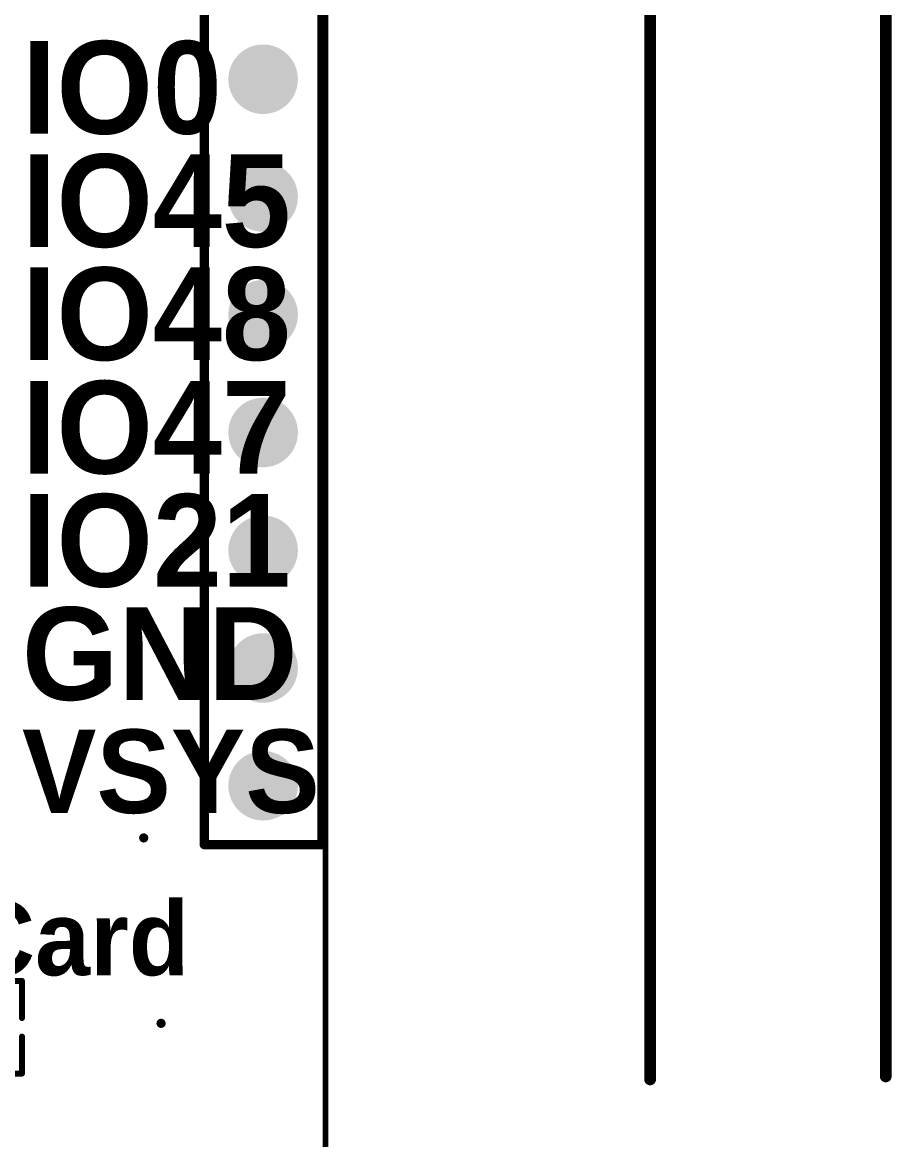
# Model space of a CAD drawing. Header units: millimetres. Extents: x -95 to 44, y -26 to 123.
# Drawn here: x 24.31 to 43.05, y 59.37 to 83.47 of the extents above; entities that cross this region are included whole.
import ezdxf

# ---------------------------------------------------------------- set-up
doc = ezdxf.new("R2010")
doc.units = ezdxf.units.MM
for name, color, linetype in [('KeepOutLayer', 6, 'Continuous'), ('Mechanical15', 56, 'Continuous'), ('MultiLayer', 9, 'Continuous'), ('PadHoleLayer', 156, 'Continuous'), ('TopOverlay', 2, 'Continuous'), ('ViaHoleLayer', 16, 'Continuous')]:
    doc.layers.add(name, color=color, linetype=linetype)
doc.styles.add('阿里巴巴普惠体 Heavy', font='', dxfattribs={"height": 0.2})
doc.styles.get('阿里巴巴普惠体 Heavy').set_extended_font_data('阿里巴巴普惠体 Heavy', bold=True)

# ---------------------------------------------------------------- blocks, each defined once
blk = doc.blocks.new('HDR1X16_89')
at = {"layer": 'MultiLayer'}
h = blk.add_hatch(color=9, dxfattribs=at)
edge = h.paths.add_edge_path()
edge.add_arc((22.86, 0), 0.75, 0, 360)
h = blk.add_hatch(color=9, dxfattribs=at)
edge = h.paths.add_edge_path()
edge.add_arc((25.4, 0), 0.75, 0, 360)
h = blk.add_hatch(color=9, dxfattribs=at)
edge = h.paths.add_edge_path()
edge.add_arc((27.94, 0), 0.75, 0, 360)
h = blk.add_hatch(color=9, dxfattribs=at)
edge = h.paths.add_edge_path()
edge.add_arc((30.48, 0), 0.75, 0, 360)
h = blk.add_hatch(color=9, dxfattribs=at)
edge = h.paths.add_edge_path()
edge.add_arc((33.02, 0), 0.75, 0, 360)
h = blk.add_hatch(color=9, dxfattribs=at)
edge = h.paths.add_edge_path()
edge.add_arc((35.56, 0), 0.75, 0, 360)
h = blk.add_hatch(color=9, dxfattribs=at)
edge = h.paths.add_edge_path()
edge.add_arc((38.1, 0), 0.75, 0, 360)
at = {"layer": 'PadHoleLayer'}
h = blk.add_hatch(color=156, dxfattribs=at)
edge = h.paths.add_edge_path()
edge.add_arc((22.86, 0), 0.45, 0, 360)
h = blk.add_hatch(color=156, dxfattribs=at)
edge = h.paths.add_edge_path()
edge.add_arc((25.4, 0), 0.45, 0, 360)
h = blk.add_hatch(color=156, dxfattribs=at)
edge = h.paths.add_edge_path()
edge.add_arc((27.94, 0), 0.45, 0, 360)
h = blk.add_hatch(color=156, dxfattribs=at)
edge = h.paths.add_edge_path()
edge.add_arc((30.48, 0), 0.45, 0, 360)
h = blk.add_hatch(color=156, dxfattribs=at)
edge = h.paths.add_edge_path()
edge.add_arc((33.02, 0), 0.45, 0, 360)
h = blk.add_hatch(color=156, dxfattribs=at)
edge = h.paths.add_edge_path()
edge.add_arc((35.56, 0), 0.45, 0, 360)
h = blk.add_hatch(color=156, dxfattribs=at)
edge = h.paths.add_edge_path()
edge.add_arc((38.1, 0), 0.45, 0, 360)
at = {"layer": 'TopOverlay', "const_width": 0.2}
for points in [[(39.37, 1.27), (0.635, 1.27)], [(39.37, -1.27), (39.37, 1.27)], [(39.37, -1.27), (-1.27, -1.27)]]:
    blk.add_lwpolyline(points, dxfattribs=at)
at = {"layer": 'TopOverlay', "const_width": 0.1}
for points in [[(39.32, 1.27, 1), (39.42, 1.27, 1)], [(39.32, 1.27, 1), (39.42, 1.27, 1)], [(39.32, -1.27, 1), (39.42, -1.27, 1)], [(39.32, -1.27, 1), (39.42, -1.27, 1)]]:
    blk.add_lwpolyline(points, format="xyb", close=True, dxfattribs=at)
blk = doc.blocks.new('R0402_98')
at = {"layer": 'TopOverlay', "const_width": 0.127}
for points in [[(-0.51, 0.5), (-0.51, -0.5)], [(-0.478, 0.5), (0.29, 0.5)], [(0.69, 0.5), (1.472, 0.5)], [(1.49, 0.5), (1.49, -0.5)], [(-0.478, -0.5), (0.29, -0.5)], [(0.69, -0.5), (1.472, -0.5)]]:
    blk.add_lwpolyline(points, dxfattribs=at)
at = {"layer": 'TopOverlay', "const_width": 0.0635}
for points in [[(-0.542, 0.5, 1), (-0.478, 0.5, 1)], [(-0.51, 0.5, 1), (-0.446, 0.5, 1)], [(0.258, 0.5, 1), (0.322, 0.5, 1)], [(0.658, 0.5, 1), (0.722, 0.5, 1)], [(1.44, 0.5, 1), (1.504, 0.5, 1)], [(1.458, 0.5, 1), (1.522, 0.5, 1)], [(-0.542, -0.5, 1), (-0.478, -0.5, 1)], [(-0.51, -0.5, 1), (-0.446, -0.5, 1)], [(0.258, -0.5, 1), (0.322, -0.5, 1)], [(0.658, -0.5, 1), (0.722, -0.5, 1)], [(1.44, -0.5, 1), (1.504, -0.5, 1)], [(1.458, -0.5, 1), (1.522, -0.5, 1)]]:
    blk.add_lwpolyline(points, format="xyb", close=True, dxfattribs=at)

msp = doc.modelspace()

# ---------------------------------------------------------------- hatches: boundary and pattern name
at = {"layer": 'ViaHoleLayer'}
h = msp.add_hatch(color=16, dxfattribs=at)
edge = h.paths.add_edge_path()
edge.add_arc((26.925, 65.875), 0.1, 0, 360)
h = msp.add_hatch(color=16, dxfattribs=at)
edge = h.paths.add_edge_path()
edge.add_arc((27.3, 61.875), 0.1, 0, 360)

# ---------------------------------------------------------------- linework, layer by layer
at = {"layer": 'KeepOutLayer', "const_width": 0.127}
msp.add_lwpolyline([(30.846, 2.032), (30.846, 108.522)], dxfattribs=at)
at = {"layer": 'Mechanical15', "const_width": 0.254}
for points in [[(42.926, 60.73), (42.926, 110.541)], [(37.846, 60.666), (37.846, 107.874)]]:
    msp.add_lwpolyline(points, dxfattribs=at)
at = {"layer": 'Mechanical15', "const_width": 0.127}
for points in [[(37.782, 60.666, 1), (37.909, 60.666, 1)], [(42.862, 60.73, 1), (42.989, 60.73, 1)]]:
    msp.add_lwpolyline(points, format="xyb", close=True, dxfattribs=at)

# ---------------------------------------------------------------- block references
for name, p, rotation in [('HDR1X16_89', (29.5, 105.1), 270), ('R0402_98', (23.8, 61.3), 90)]:
    msp.add_blockref(name, p, dxfattribs=dict(rotation=rotation))

# ---------------------------------------------------------------- texts
at = {"layer": 'TopOverlay', "style": '阿里巴巴普惠体 Heavy'}
for s, height, p in [('IO0', 2, (24.3, 81.064)), ('IO45', 2, (24.3, 78.622)), ('IO48', 2, (24.3, 76.181)), ('IO47', 2, (24.3, 73.734)), ('IO21', 2, (24.3, 71.292)), ('GND', 2, (24.3, 68.85)), ('VSYS', 1.8, (24.3, 66.412)), ('TF Card', 1.6, (19.827, 62.911))]:
    msp.add_text(s, height=height, rotation=360, dxfattribs=at).set_placement(p)

doc.saveas('drawing.dxf')
